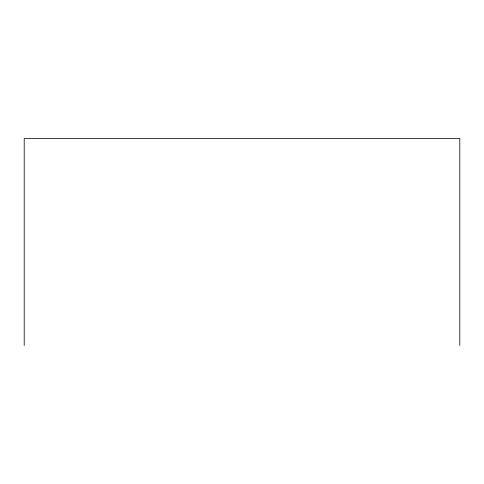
<?xml version="1.0" encoding="UTF-8"?>
<svg xmlns="http://www.w3.org/2000/svg" width="484" height="484" viewBox="0 0 484 484"><rect width="100%" height="100%" fill="white"/><g stroke="black" fill="none" stroke-linecap="round" stroke-linejoin="round"><path stroke-width="0.73" d="M459.8 345.485L459.8 138.515L24.2 138.515L24.2 345.485"/></g></svg>
